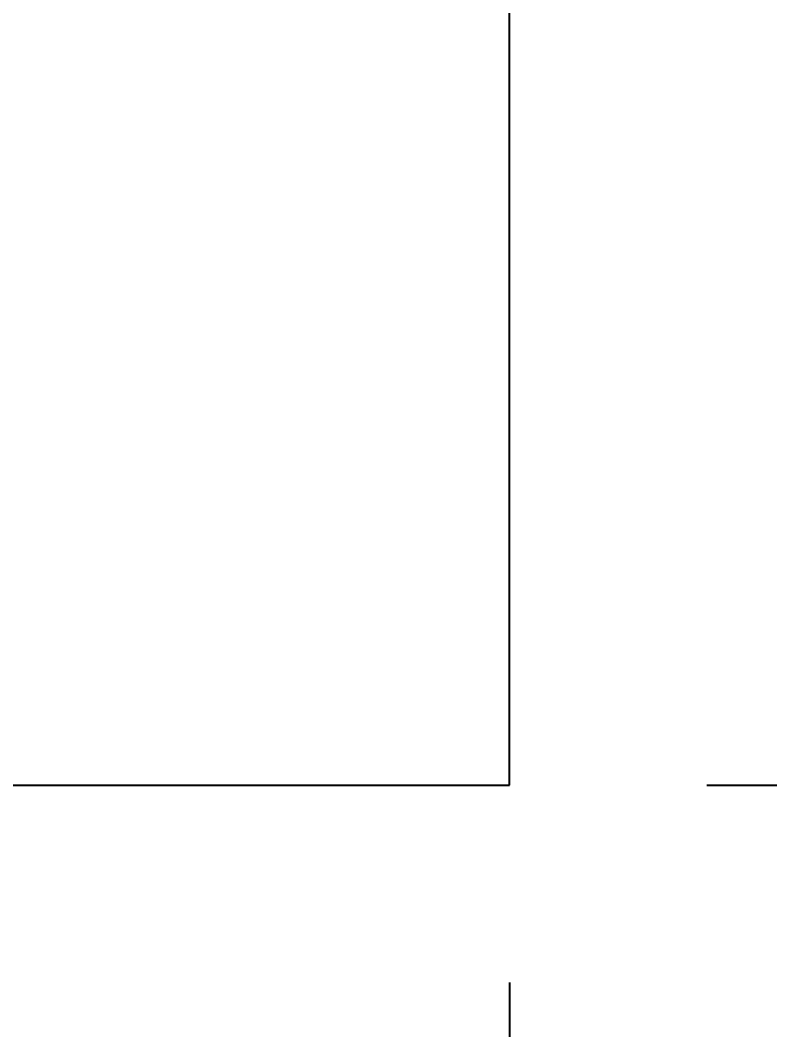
# Model space of a CAD drawing. Header units: millimetres. Extents: x 18 to 1043, y 90 to 420.
# Drawn here: x 269.64 to 274.32, y 285.78 to 292.08 of the extents above; entities that cross this region are included whole.
import ezdxf

# ---------------------------------------------------------------- set-up
doc = ezdxf.new("R2010")
doc.units = ezdxf.units.MM
doc.layers.add('DIMENSIONS', color=7, linetype='CONTINUOUS', lineweight=18)
doc.layers.add('VISIBLE', color=7, linetype='CONTINUOUS', lineweight=25)
doc.styles.add('CJK', font='Arial Unicode.ttf')
doc.styles.add('OpenSansCondensed-Light', font='OpenSansCondensed-Light.ttf')
doc.dimstyles.new('EZDXF', dxfattribs={"dimtxt": 0.25, "dimasz": 0.175, "dimexe": 0.375, "dimexo": 0.125, "dimgap": 0.1, "dimtad": 1, "dimlfac": 100, "dimzin": 12, "dimdsep": 46, "dimtxsty": 'OpenSansCondensed-Light', "dimblk": 'ARCHTICK', "dimcen": 2.5, "dimazin": 3, "dimtfac": 0.5, "dimtmove": 2, "dimatfit": 3})

# ---------------------------------------------------------------- blocks, each defined once
blk = doc.blocks.new('_ARCHTICK')
at = {"color": 0, "linetype": 'BYBLOCK', "const_width": 0.15}
blk.add_lwpolyline([(-0.5, -0.5), (0.5, 0.5)], dxfattribs=at)

msp = doc.modelspace()

# ---------------------------------------------------------------- linework, layer by layer
at = {"layer": 'VISIBLE'}
for p, q in [((272.69231, 287.30769), (272.69231, 297.30769)), ((222.69231, 287.30769), (272.69231, 287.30769))]:
    msp.add_line(p, q, dxfattribs=at)

# ---------------------------------------------------------------- dimensions: what is measured, and where the dimension line sits
at = {"layer": 'DIMENSIONS'}
msp.add_linear_dim(base=(285, 287.30769), p1=(272.69231, 287.30769), p2=(272.69231, 297.30769), angle=90, dimstyle='EZDXF', override={"dimtxt": 4, "dimasz": 2.307692, "dimexe": 1.230769, "dimexo": 1.230769, "dimgap": 1.538462, "dimdec": 4, "dimlfac": 1, "dimzin": 8, "dimtxsty": 'CJK', "dimclrd": 7, "dimclre": 7, "dimclrt": 7}, dxfattribs=at).render()
msp.add_linear_dim(base=(222.69231, 275), p1=(222.69231, 287.30769), p2=(272.69231, 287.30769), dimstyle='EZDXF', override={"dimtxt": 4, "dimasz": 2.307692, "dimexe": 1.230769, "dimexo": 1.230769, "dimgap": 1.538462, "dimdec": 4, "dimlfac": 1, "dimzin": 8, "dimtxsty": 'CJK', "dimclrd": 7, "dimclre": 7, "dimclrt": 7}, dxfattribs=at).render()

doc.saveas('drawing.dxf')
